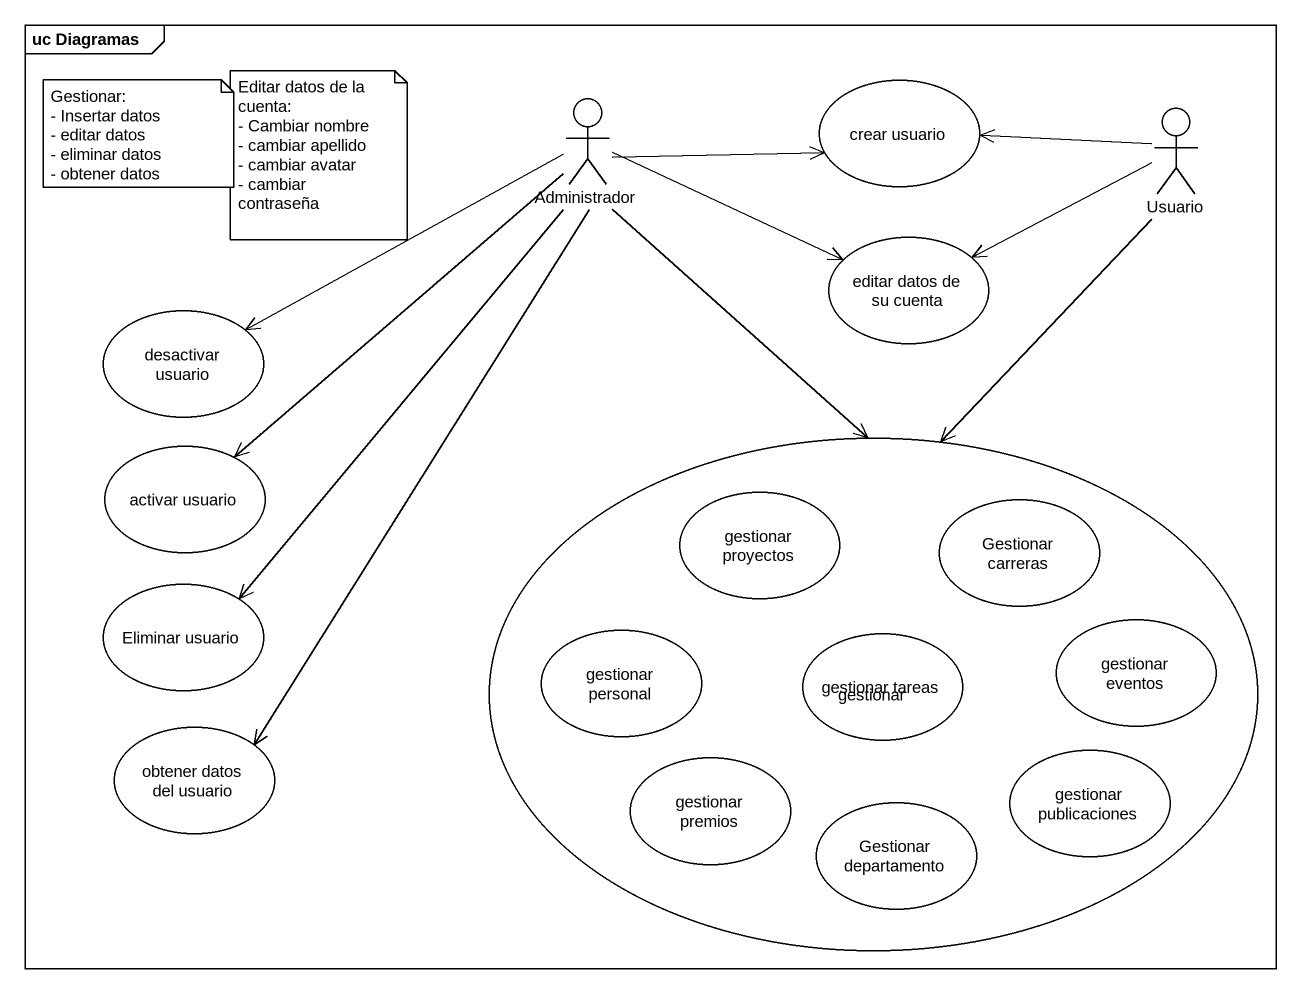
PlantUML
@startuml
mainframe uc Diagramas
usecase "crear usuario" as crear_usuario
actor Administrador
actor Usuario
usecase "editar datos de su cuenta" as editar_datos_de_su_cuenta
usecase "desactivar usuario" as desactivar_usuario
usecase "activar usuario" as activar_usuario
usecase gestionar
usecase "gestionar proyectos" as gestionar_proyectos
usecase "Gestionar carreras" as Gestionar_carreras
usecase "Eliminar usuario" as Eliminar_usuario
usecase "gestionar personal" as gestionar_personal
usecase "gestionar tareas" as gestionar_tareas
usecase "gestionar eventos" as gestionar_eventos
usecase "obtener datos del usuario" as obtener_datos_del_usuario
usecase "gestionar premios" as gestionar_premios
usecase "gestionar publicaciones" as gestionar_publicaciones
usecase "Gestionar departamento" as Gestionar_departamento
Administrador -right-> crear_usuario
Administrador -right-> editar_datos_de_su_cuenta
Administrador -left-> desactivar_usuario
Administrador --> activar_usuario
Administrador --> gestionar
Administrador --> Eliminar_usuario
Administrador --> obtener_datos_del_usuario
Usuario -left-> crear_usuario
Usuario -left-> editar_datos_de_su_cuenta
Usuario --> gestionar
note as N1
  Gestionar:
  - Insertar datos
  - editar datos
  - eliminar datos
  - obtener datos
end note
note as N2
  Editar datos de la cuenta:
  - Cambiar nombre
  - cambiar apellido
  - cambiar avatar
  - cambiar contraseña
end note
@enduml
